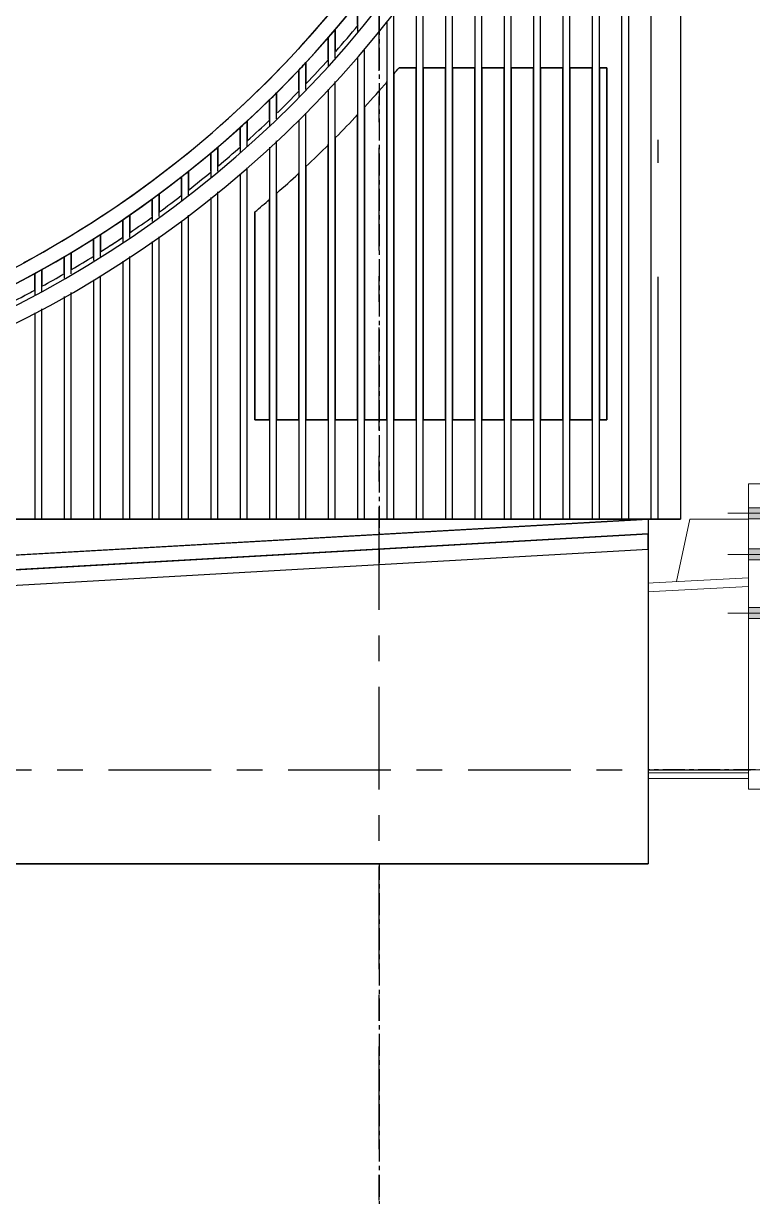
# Model space of a CAD drawing. Header units: millimetres. Extents: x -187664 to 435448, y -313239 to 299894.
# Drawn here: x 383178 to 384420, y 172526 to 174525 of the extents above; entities that cross this region are included whole.
import ezdxf
from ezdxf.enums import TextEntityAlignment as Align

# ---------------------------------------------------------------- set-up
doc = ezdxf.new("R2010")
doc.units = ezdxf.units.MM
doc.set_wipeout_variables(frame=1)
for name, pattern in [('CENTER', [2, 1.25, -0.25, 0.25, -0.25]), ('TA_GL_000.70000', [1.925, 0.7, -0.175, 0.175, -0.175, 0.7]), ('XKITLINE00', [0]), ('XKITLINE02', [4, 2, -2])]:
    doc.linetypes.add(name, pattern=pattern)
for name, color, linetype in [('000 - 0_SYM_DWG_GRIDLINE_MAIN_COLOR_251', 7, 'Continuous'), ('000 - 0_SYM_DWG_SLOPE-SYM_TEXT_COLOR_3', 7, 'Continuous'), ('000 - EXISTING_CANOPY_MAIN_COLOR_1', 7, 'Continuous'), ('000 - EXISTING_CANOPY_MAIN_COLOR_251', 7, 'Continuous'), ('000 - EXISTING_CANOPY_WIPEOUT_', 7, 'Continuous'), ('000 - EXISTING_DIM_MAIN_COLOR_251', 7, 'Continuous'), ('000 - GRID', 7, 'CENTER')]:
    doc.layers.add(name, color=color, linetype=linetype)
for name, color, linetype, lineweight in [('A-GLAZ-CURT', 7, 'Continuous', 9), ('Bolt', 7, 'Continuous', 0), ('Part', 7, 'Continuous', 0), ('Z-DIMENSIONS', 7, 'Continuous', 0)]:
    doc.layers.add(name, color=color, linetype=linetype, lineweight=lineweight)
doc.styles.add('ARIAL', font='arial.ttf')
doc.styles.add('RomanS', font='arial.ttf', dxfattribs={"width": 0.8})
doc.styles.add('TA', font='', dxfattribs={"height": 4.5})
doc.styles.get('TA').set_extended_font_data('Cordia New')

# ---------------------------------------------------------------- blocks, each defined once
blk = doc.blocks.new('*A19371877')
at = {"layer": 'Bolt', "color": 7, "linetype": 'XKITLINE02', "lineweight": 0}
for p, q in [((634.182094, -26.719271), (634.564935, -26.699341)), ((634.242249, -26.656058), (634.314151, -26.652315)), ((634.314143, -26.652316), (634.366073, -26.649612)), ((634.248487, -26.775896), (634.32039, -26.772153)), ((634.320382, -26.772153), (634.372312, -26.76945)), ((634.202889, -27.11873), (634.58573, -27.0988)), ((634.263044, -27.055517), (634.334946, -27.051774)), ((634.269282, -27.175355), (634.341185, -27.171612)), ((634.334938, -27.051775), (634.386868, -27.049071)), ((634.341177, -27.171612), (634.393107, -27.168909))]:
    blk.add_line(p, q, dxfattribs=at)
blk = doc.blocks.new('*A19381878')
at = {"layer": 'Bolt', "color": 7, "linetype": 'XKITLINE02', "lineweight": 0}
for p, q in [((634.242515, -26.663727), (634.314418, -26.659988)), ((634.31441, -26.659989), (634.36634, -26.657288)), ((634.182483, -26.729367), (634.565326, -26.709457)), ((634.249, -26.788425), (634.320903, -26.784686)), ((634.320895, -26.784686), (634.372825, -26.781986)), ((634.203239, -27.128484), (634.586082, -27.108575)), ((634.263271, -27.062845), (634.335174, -27.059106)), ((634.269756, -27.187543), (634.341659, -27.183803)), ((634.335166, -27.059106), (634.387096, -27.056406)), ((634.341651, -27.183804), (634.393581, -27.181103))]:
    blk.add_line(p, q, dxfattribs=at)
blk = doc.blocks.new('*A19391879')
at = {"layer": 'Bolt'}
for points in [[(636.512, -25.323), (636.312, -25.323), (636.312, -25.171), (636.512, -25.171)], [(638.112, -25.323), (638.064, -25.323), (638.064, -25.171), (638.112, -25.171)], [(636.512, -25.883), (636.312, -25.883), (636.312, -25.731), (636.512, -25.731)], [(638.112, -25.883), (638.064, -25.883), (638.064, -25.731), (638.112, -25.731)], [(636.512, -26.683), (636.312, -26.683), (636.312, -26.531), (636.512, -26.531)], [(638.112, -26.683), (638.064, -26.683), (638.064, -26.531), (638.112, -26.531)]]:
    blk.add_hatch(color=7, dxfattribs=at).paths.add_polyline_path(points, flags=17)
at = {"layer": 'Bolt', "color": 7, "linetype": 'XKITLINE00', "lineweight": 0}
for p, q in [((638.196, -25.247), (636.032, -25.247)), ((636.512, -25.171), (636.312, -25.171)), ((638.112, -25.171), (638.064, -25.171)), ((636.512, -25.323), (636.312, -25.323)), ((638.112, -25.323), (638.064, -25.323)), ((636.512, -25.731), (636.312, -25.731)), ((638.112, -25.731), (638.064, -25.731)), ((638.196, -25.807), (636.032, -25.807)), ((636.512, -25.883), (636.312, -25.883)), ((638.112, -25.883), (638.064, -25.883)), ((636.512, -26.531), (636.312, -26.531)), ((638.112, -26.531), (638.064, -26.531)), ((638.196, -26.607), (636.032, -26.607)), ((636.512, -26.683), (636.312, -26.683)), ((638.112, -26.683), (638.064, -26.683))]:
    blk.add_line(p, q, dxfattribs=at)
blk = doc.blocks.new('*A19581898')
at = {"layer": 'Part', "color": 7, "linetype": 'XKITLINE00', "lineweight": 0}
for p, q in [((635.330596, -26.178407), (635.511566, -25.326996)), ((635.511566, -25.326996), (636.311566, -25.326996))]:
    blk.add_line(p, q, dxfattribs=at)
blk = doc.blocks.new('*A19591899')
at = {"layer": 'Part', "color": 7, "linetype": 'XKITLINE00', "lineweight": 0}
for p, q in [((634.302477, -26.432625), (633.7033, -26.464027)), ((633.7033, -26.464027), (633.753542, -27.422711)), ((634.280818, -27.395078), (634.230576, -26.436393)), ((634.35272, -27.391309), (634.302477, -26.432625)), ((633.753542, -27.422711), (634.35272, -27.391309))]:
    blk.add_line(p, q, dxfattribs=at)
blk = doc.blocks.new('*A19601900')
at = {"layer": 'Part', "color": 7, "linetype": 'XKITLINE00', "lineweight": 0}
for p, q in [((636.311566, -29.006957), (636.311566, -24.846957)), ((636.311566, -24.846957), (636.511566, -24.846957)), ((636.511566, -29.006957), (636.511566, -24.846957)), ((636.311566, -29.006957), (636.511566, -29.006957))]:
    blk.add_line(p, q, dxfattribs=at)
blk = doc.blocks.new('*A19611901')
at = {"layer": 'Bolt'}
for points in [[(636.512, -25.323), (636.312, -25.323), (636.312, -25.171), (636.512, -25.171)], [(636.512, -25.323), (636.312, -25.323), (636.312, -25.171), (636.512, -25.171)], [(638.112, -25.323), (638.064, -25.323), (638.064, -25.171), (638.112, -25.171)], [(638.112, -25.323), (638.064, -25.323), (638.064, -25.171), (638.112, -25.171)], [(636.512, -25.883), (636.312, -25.883), (636.312, -25.731), (636.512, -25.731)], [(636.512, -25.883), (636.312, -25.883), (636.312, -25.731), (636.512, -25.731)], [(638.112, -25.883), (638.064, -25.883), (638.064, -25.731), (638.112, -25.731)], [(638.112, -25.883), (638.064, -25.883), (638.064, -25.731), (638.112, -25.731)], [(636.512, -26.683), (636.312, -26.683), (636.312, -26.531), (636.512, -26.531)], [(636.512, -26.683), (636.312, -26.683), (636.312, -26.531), (636.512, -26.531)], [(638.112, -26.683), (638.064, -26.683), (638.064, -26.531), (638.112, -26.531)], [(638.112, -26.683), (638.064, -26.683), (638.064, -26.531), (638.112, -26.531)]]:
    blk.add_hatch(color=7, dxfattribs=at).paths.add_polyline_path(points, flags=17)
at = {"layer": 'Bolt', "color": 7, "linetype": 'XKITLINE00', "lineweight": 0}
for p, q in [((638.196, -25.247), (636.032, -25.247)), ((638.196, -25.247), (636.032, -25.247)), ((636.512, -25.171), (636.312, -25.171)), ((636.512, -25.171), (636.312, -25.171)), ((638.112, -25.171), (638.064, -25.171)), ((638.112, -25.171), (638.064, -25.171)), ((636.512, -25.323), (636.312, -25.323)), ((636.512, -25.323), (636.312, -25.323)), ((638.112, -25.323), (638.064, -25.323)), ((638.112, -25.323), (638.064, -25.323)), ((636.512, -25.731), (636.312, -25.731)), ((636.512, -25.731), (636.312, -25.731)), ((638.112, -25.731), (638.064, -25.731)), ((638.112, -25.731), (638.064, -25.731)), ((638.196, -25.807), (636.032, -25.807)), ((638.196, -25.807), (636.032, -25.807)), ((636.512, -25.883), (636.312, -25.883)), ((636.512, -25.883), (636.312, -25.883)), ((638.112, -25.883), (638.064, -25.883)), ((638.112, -25.883), (638.064, -25.883)), ((636.512, -26.531), (636.312, -26.531)), ((636.512, -26.531), (636.312, -26.531)), ((638.112, -26.531), (638.064, -26.531)), ((638.112, -26.531), (638.064, -26.531)), ((638.196, -26.607), (636.032, -26.607)), ((638.196, -26.607), (636.032, -26.607)), ((636.512, -26.683), (636.312, -26.683)), ((636.512, -26.683), (636.312, -26.683)), ((638.112, -26.683), (638.064, -26.683)), ((638.112, -26.683), (638.064, -26.683))]:
    blk.add_line(p, q, dxfattribs=at)
blk = doc.blocks.new('*A19861925')
at = {"layer": 'Bolt', "color": 7, "linetype": 'XKITLINE02', "lineweight": 0}
for p, q in [((627.547635, -27.004585), (627.619537, -27.000842)), ((627.619529, -27.000842), (627.671459, -26.998139)), ((627.487479, -27.067798), (627.870321, -27.047868)), ((627.553873, -27.124423), (627.625776, -27.12068)), ((627.625768, -27.12068), (627.677697, -27.117977)), ((627.508274, -27.467257), (627.891116, -27.447327)), ((627.568429, -27.404044), (627.640332, -27.400301)), ((627.640324, -27.400301), (627.692254, -27.397598)), ((627.574668, -27.523882), (627.646571, -27.520139)), ((627.646563, -27.520139), (627.698492, -27.517436))]:
    blk.add_line(p, q, dxfattribs=at)
blk = doc.blocks.new('*A19871926')
at = {"layer": 'Bolt', "color": 7, "linetype": 'XKITLINE02', "lineweight": 0}
for p, q in [((627.547901, -27.012254), (627.619804, -27.008515)), ((627.619796, -27.008515), (627.671726, -27.005815)), ((627.487869, -27.077894), (627.870711, -27.057984)), ((627.554386, -27.136952), (627.626289, -27.133212)), ((627.626281, -27.133213), (627.67821, -27.130512)), ((627.508625, -27.477011), (627.891467, -27.457101)), ((627.568657, -27.411372), (627.64056, -27.407632)), ((627.640552, -27.407633), (627.692482, -27.404932)), ((627.575142, -27.536069), (627.647045, -27.53233)), ((627.647037, -27.53233), (627.698966, -27.52963))]:
    blk.add_line(p, q, dxfattribs=at)
blk = doc.blocks.new('*A19881927')
at = {"layer": 'Part', "color": 7, "linetype": 'XKITLINE00', "lineweight": 0}
for p, q in [((628.19656, -26.549919), (627.597382, -26.581321)), ((627.597382, -26.581321), (627.597506, -26.583681)), ((628.196684, -26.552279), (628.19656, -26.549919))]:
    blk.add_line(p, q, dxfattribs=at)
blk = doc.blocks.new('*A19891928')
at = {"layer": 'Part', "color": 7, "linetype": 'XKITLINE00', "lineweight": 0}
for p, q in [((627.607863, -26.781152), (627.008685, -26.812553)), ((627.008685, -26.812553), (627.058928, -27.771238)), ((627.586204, -27.743604), (627.535962, -26.78492)), ((627.658105, -27.739836), (627.607863, -26.781152)), ((627.058928, -27.771238), (627.658105, -27.739836))]:
    blk.add_line(p, q, dxfattribs=at)
blk = doc.blocks.new('*A20161952')
at = {"layer": 'Part', "color": 7, "linetype": 'XKITLINE00', "lineweight": 0}
for p, q in [((608.503579, -27.584351), (636.311566, -26.126996)), ((608.509859, -27.704187), (636.311566, -26.247161))]:
    blk.add_line(p, q, dxfattribs=at)
blk = doc.blocks.new('*A20171953')
at = {"layer": 'Part', "color": 7, "linetype": 'XKITLINE00', "lineweight": 0}
for p, q in [((608.503579, -28.784351), (636.311567, -28.784351)), ((608.503579, -28.864351), (636.311567, -28.864351))]:
    blk.add_line(p, q, dxfattribs=at)
blk = doc.blocks.new('W-1-PP19-ST-ENT1-1_20260611-151415_ELEVATION_4_ST')
at = {"layer": '000 - EXISTING_DIM_MAIN_COLOR_251', "color": 7, "linetype": 'CENTER', "ltscale": 30}
for p, q in [((0, 119220), (0, 100781.9)), ((8080.8, 105750), (-6745.8, 105750))]:
    blk.add_line(p, q, dxfattribs=at)
at = {"layer": 'Z-DIMENSIONS', "color": 7, "linetype": 'XKITLINE00', "lineweight": 0}
for p, q in [((833, 105750), (-2189, 105750)), ((-125, 105750), (-1558.3, 105750))]:
    blk.add_line(p, q, dxfattribs=at)
at = {"color": 7, "lineweight": 0, "xscale": 125, "yscale": 125, "zscale": 125}
for name in ['*A19601900', '*A19391879', '*A19611901', '*A19581898', '*A20161952', '*A19881927', '*A19591899', '*A19371877', '*A19381878', '*A19891928', '*A19861925', '*A19871926', '*A20171953']:
    blk.add_blockref(name, (-78909.9, 109343), dxfattribs=at)
at = {"layer": '000 - EXISTING_DIM_MAIN_COLOR_251', "color": 7, "style": 'RomanS'}
for tag, p in [('A', (0, 119772.4)), ('A1', (4058, 119772.4))]:
    blk.add_attdef(tag, text='', height=250, dxfattribs=at).set_placement(p, align=Align.MIDDLE_CENTER)
blk = doc.blocks.new('*U4936')
at = {"layer": '000 - 0_SYM_DWG_GRIDLINE_MAIN_COLOR_251', "color": 7, "linetype": 'ByBlock', "ltscale": 5}
blk.add_line((20, 0), (-355.735, 0), dxfattribs=at)
at = {"color": 7, "style": 'TA', "flags": 1}
blk.add_attdef('LOCATION', (6, -6), '', height=4.5, rotation=270, dxfattribs=at)
at = {"layer": '000 - 0_SYM_DWG_SLOPE-SYM_TEXT_COLOR_3', "color": 7, "style": 'ARIAL'}
blk.add_attdef('GRID-HEAD', text='', height=4, rotation=90, dxfattribs=at).set_placement((40, 0), align=Align.MIDDLE_CENTER)
blk = doc.blocks.new('*U4942')
at = {"layer": '000 - 0_SYM_DWG_GRIDLINE_MAIN_COLOR_251', "color": 7, "linetype": 'ByBlock', "ltscale": 5}
blk.add_line((20, 0), (-200.56, 0), dxfattribs=at)
at = {"color": 7, "style": 'TA', "flags": 1}
blk.add_attdef('LOCATION', (6, -6), '', height=4.5, rotation=270, dxfattribs=at)
blk = doc.blocks.new('W-1-PP19-ST-ENT1-1_20260611-151514_ELEVATION_4_DIMS')
at = {"layer": '000 - GRID', "color": 7, "linetype": 'TA_GL_000.70000', "xscale": 50.00000000000004, "yscale": 50.00000000000004, "zscale": 50.00000000000004}
for name, p, rotation in [('*U4936', (0, 101510), 270), ('*U4942', (-2830, 105750), 180)]:
    blk.add_blockref(name, p, dxfattribs=dict(at, rotation=rotation))
blk = doc.blocks.new('DPA_CP_Entrance Canopy Lower - Depth 4200-V83-2150-01 ENTRANCE 1 ELEVATION 4')
at = {"layer": '000 - EXISTING_CANOPY_MAIN_COLOR_1', "color": 7}
for p, q in [((12652, 106137.3), (9286.9, 105946)), ((9286.9, 105946), (12652, 106137.3)), ((12652, 106112.3), (12652, 106137.3)), ((12652, 106136.8), (12652, 106112.3)), ((9288.2, 105921.1), (12652, 106112.3)), ((12652, 106112.3), (9288.2, 105921.1)), ((9396.5, 105900), (12653.1, 106085.7)), ((9337, 105846), (12652, 106034.8)), ((9337, 105846), (12652, 106034.8)), ((12652, 106034.8), (9337, 105846)), ((12628, 106033.4), (12628, 105696)), ((12652, 106034.8), (12652, 105695)), ((12652, 105695), (12652, 106034.8)), ((12652, 106034.7), (12652, 105695)), ((12652, 105695), (12652, 106034.7)), ((9017, 105695), (12652, 105695)), ((12652, 105695), (9337, 105695)), ((9337, 105695), (12652, 105695)), ((12652, 105695), (9337, 105695)), ((9337, 105695), (12652, 105695)), ((12516, 105600), (9042, 105600)), ((12516, 105600), (12516, 105575)), ((12652, 105575), (8992, 105575)), ((8992, 105575), (12652, 105575)), ((12652, 105550), (12652, 105575)), ((12652, 105575), (12652, 105550)), ((8937, 105550), (12652, 105550)), ((12652, 105550), (8937, 105550))]:
    blk.add_line(p, q, dxfattribs=at)
at = {"color": 7}
blk.add_wipeout([(8937, 105550), (8937, 105570), (8987, 105570), (8987, 105610), (8987, 105750), (8737, 105750), (8737, 105770), (9017, 105770), (9017, 105780), (8987, 105780), (8987, 105900), (9077, 105900), (9077, 105750), (9082, 105750), (9312, 105750), (9312, 105900), (9337, 105900), (9396.5, 105900), (12652, 106085.7), (12652, 106112.3), (9288.2, 105921.1), (9286.9, 105946), (12652, 106137.3), (12652, 105550)], dxfattribs=at).dxf.layer = '000 - EXISTING_CANOPY_WIPEOUT_'
at = {"layer": '000 - EXISTING_CANOPY_MAIN_COLOR_1', "color": 7}
blk.add_lwpolyline([(8937, 105550), (8937, 105570), (8987, 105570), (8987, 105610), (8987, 105750), (8737, 105750), (8737, 105770), (9017, 105770), (9017, 105780), (8987, 105780), (8987, 105900), (9077, 105900), (9077, 105750), (9082, 105750), (9312, 105750), (9312, 105900), (9337, 105900), (9396.5, 105900), (12652, 106085.7), (12652, 106112.3), (9288.2, 105921.1), (9286.9, 105946), (12652, 106137.3), (12652, 105550)], close=True, dxfattribs=at)
blk = doc.blocks.new('A$Ca94a9856')
at = {"layer": '000 - EXISTING_CANOPY_MAIN_COLOR_251', "color": 7}
for p, q in [((-33, 587.3), (-33, 2946.3)), ((5, 2946.3), (5, 587.3)), ((-45, 2424), (-45, 587.3)), ((-83, 587.3), (-83, 2187.7)), ((-95, 2139.2), (-95, 587.3)), ((-133, 587.3), (-133, 2009.3)), ((55, 1990), (55, 587.3)), ((-145, 1976.7), (-145, 587.3)), ((-183, 587.3), (-183, 1876.3)), ((-195, 1850.2), (-195, 587.3)), ((-233, 587.3), (-233, 1767.6)), ((-245, 1743.5), (-245, 587.3)), ((-283, 587.3), (-283, 1675.5)), ((-295, 1654.1), (-295, 587.3)), ((-333, 587.3), (-333, 1592.2)), ((-345, 1574.2), (-345, 587.3)), ((-395, 1499.5), (-395, 587.3)), ((-383, 587.3), (-383, 1517.2)), ((-495, 1429.8), (-495, 1467.1)), ((-495, 1467.1), (-495, 1417.9)), ((-433, 587.3), (-433, 1451.2)), ((-533, 1421.2), (-533, 1384.9)), ((-533, 1372.9), (-533, 1421.2)), ((-445, 1435.9), (-445, 587.3)), ((-545, 1370.8), (-545, 1407.3)), ((-545, 1407.3), (-545, 1358.9)), ((-483, 587.3), (-483, 1387.6)), ((-583, 1365.1), (-583, 1330.3)), ((-583, 1319.4), (-583, 1365.1)), ((-495, 1374.2), (-495, 587.3)), ((-595, 1318.3), (-595, 1352.3)), ((-595, 1352.3), (-595, 1307.4)), ((-433, 1346.4), (-433, 756.3)), ((-395, 1356.3), (-424.2, 1356.3)), ((-424.2, 1356.3), (-395, 1356.3)), ((-395, 1356.3), (-424.2, 1356.3)), ((-424.2, 1356.3), (-395, 1356.3)), ((-395, 1356.3), (-424.2, 1356.3)), ((-424.2, 1356.3), (-395, 1356.3)), ((-395, 756.3), (-395, 1356.3)), ((-345, 1356.3), (-383, 1356.3)), ((-383, 1356.3), (-345, 1356.3)), ((-383, 1356.3), (-383, 756.3)), ((-345, 1356.3), (-383, 1356.3)), ((-383, 1356.3), (-345, 1356.3)), ((-345, 1356.3), (-383, 1356.3)), ((-383, 1356.3), (-345, 1356.3)), ((-345, 756.3), (-345, 1356.3)), ((-295, 1356.3), (-333, 1356.3)), ((-333, 1356.3), (-295, 1356.3)), ((-333, 1356.3), (-333, 756.3)), ((-295, 1356.3), (-333, 1356.3)), ((-333, 1356.3), (-295, 1356.3)), ((-295, 1356.3), (-333, 1356.3)), ((-333, 1356.3), (-295, 1356.3)), ((-295, 756.3), (-295, 1356.3)), ((-245, 1356.3), (-283, 1356.3)), ((-283, 1356.3), (-245, 1356.3)), ((-283, 1356.3), (-283, 756.3)), ((-245, 1356.3), (-283, 1356.3)), ((-283, 1356.3), (-245, 1356.3)), ((-245, 1356.3), (-283, 1356.3)), ((-283, 1356.3), (-245, 1356.3)), ((-245, 756.3), (-245, 1356.3)), ((-195, 1356.3), (-233, 1356.3)), ((-233, 1356.3), (-195, 1356.3)), ((-233, 1356.3), (-233, 756.3)), ((-195, 1356.3), (-233, 1356.3)), ((-233, 1356.3), (-195, 1356.3)), ((-195, 1356.3), (-233, 1356.3)), ((-233, 1356.3), (-195, 1356.3)), ((-195, 756.3), (-195, 1356.3)), ((-145, 1356.3), (-183, 1356.3)), ((-183, 1356.3), (-145, 1356.3)), ((-183, 1356.3), (-183, 756.3)), ((-145, 1356.3), (-183, 1356.3)), ((-183, 1356.3), (-145, 1356.3)), ((-145, 1356.3), (-183, 1356.3)), ((-183, 1356.3), (-145, 1356.3)), ((-145, 756.3), (-145, 1356.3)), ((-95, 1356.3), (-133, 1356.3)), ((-133, 1356.3), (-95, 1356.3)), ((-133, 1356.3), (-133, 756.3)), ((-95, 1356.3), (-133, 1356.3)), ((-133, 1356.3), (-95, 1356.3)), ((-95, 1356.3), (-133, 1356.3)), ((-133, 1356.3), (-95, 1356.3)), ((-95, 756.3), (-95, 1356.3)), ((-70, 1356.3), (-83, 1356.3)), ((-83, 1356.3), (-70, 1356.3)), ((-83, 1356.3), (-83, 756.3)), ((-70, 1356.3), (-83, 1356.3)), ((-83, 1356.3), (-70, 1356.3)), ((-70, 1356.3), (-83, 1356.3)), ((-83, 1356.3), (-70, 1356.3)), ((-70, 756.3), (-70, 1356.3)), ((-70, 1356.3), (-70, 756.3)), ((-70, 756.3), (-70, 1356.3)), ((-70, 1356.3), (-70, 756.3)), ((-70, 756.3), (-70, 1356.3)), ((-70, 1356.3), (-70, 756.3)), ((-545, 1319.9), (-545, 587.3)), ((-533, 587.3), (-533, 1333)), ((-445, 756.3), (-445, 1332.9)), ((-645, 1268.3), (-645, 1301.6)), ((-645, 1301.6), (-645, 1257.2)), ((-633, 1313.4), (-633, 1280.7)), ((-633, 1269.3), (-633, 1313.4)), ((-483, 1290.1), (-483, 756.3)), ((-683, 1265.5), (-683, 1232.7)), ((-683, 1222.7), (-683, 1265.5)), ((-595, 1267.2), (-595, 587.3)), ((-583, 587.3), (-583, 1278.7)), ((-495, 756.3), (-495, 1276.6)), ((-695, 1222.5), (-695, 1254.5)), ((-695, 1254.5), (-695, 1212.5)), ((-733, 1221.1), (-733, 1190.4)), ((-733, 1180.2), (-733, 1221.1)), ((-645, 1220.9), (-645, 587.3)), ((-633, 587.3), (-633, 1232)), ((-545, 756.3), (-545, 1225.8)), ((-533, 1237.8), (-533, 756.3)), ((17, 1194.4), (17, 1233.3)), ((-745, 1180.2), (-745, 1210.9)), ((-745, 1210.9), (-745, 1170)), ((-783, 1179.8), (-783, 1148)), ((-783, 1138.5), (-783, 1179.8)), ((-683, 587.3), (-683, 1185.7)), ((-583, 1187.8), (-583, 756.3)), ((-795, 1139.3), (-795, 1170.3)), ((-795, 1170.3), (-795, 1130)), ((-695, 1174.7), (-695, 587.3)), ((-595, 756.3), (-595, 1177.2)), ((-833, 1141.4), (-833, 1112.2)), ((-833, 1102.7), (-833, 1141.4)), ((-733, 587.3), (-733, 1144.7)), ((-633, 1143.5), (-633, 756.3)), ((-845, 1103.6), (-845, 1132.5)), ((-845, 1132.5), (-845, 1094.1)), ((-745, 1135.2), (-745, 587.3)), ((-645, 756.3), (-645, 1132.8)), ((-883, 1105.6), (-883, 1076.5)), ((-883, 1066.9), (-883, 1105.6)), ((-783, 587.3), (-783, 1105.1)), ((-670, 1110.7), (-670, 756.3)), ((-670, 756.3), (-670, 1110.7)), ((-670, 1110.7), (-670, 756.3)), ((-670, 756.3), (-670, 1110.7)), ((-670, 1110.7), (-670, 756.3)), ((-670, 756.3), (-670, 1110.7)), ((-895, 1067.9), (-895, 1097.4)), ((-895, 1097.4), (-895, 1058.3)), ((-795, 1095.6), (-795, 587.3)), ((-945, 1036.6), (-945, 1064.6)), ((-945, 1064.6), (-945, 1027.7)), ((-933, 1072.2), (-933, 1043.8)), ((-933, 1034.8), (-933, 1072.2)), ((-845, 1060.3), (-845, 587.3)), ((-833, 587.3), (-833, 1068.4)), ((-983, 1041.2), (-983, 1014)), ((-983, 1004.9), (-983, 1041.2)), ((-995, 1007.1), (-995, 1034.1)), ((-995, 1034.1), (-995, 997.8)), ((-895, 1026.8), (-895, 587.3)), ((-883, 587.3), (-883, 1034.9)), ((-1045, 977.6), (-1045, 1005.8)), ((-1045, 1005.8), (-1045, 969.1)), ((-1033, 1012.4), (-1033, 984.2)), ((-1033, 975), (-1033, 1012.4)), ((-933, 587.3), (-933, 1001.5)), ((17, 587.3), (17, 1000)), ((-945, 994.7), (-945, 587.3)), ((-995, 966.5), (-995, 587.3)), ((-983, 587.3), (-983, 973.3)), ((-1033, 587.3), (-1033, 945.2)), ((-1045, 938.4), (-1045, 587.3)), ((-670, 756.3), (-645, 756.3)), ((-645, 756.3), (-670, 756.3)), ((-670, 756.3), (-645, 756.3)), ((-645, 756.3), (-670, 756.3)), ((-670, 756.3), (-645, 756.3)), ((-645, 756.3), (-670, 756.3)), ((-633, 756.3), (-595.9, 756.3)), ((-595.9, 756.3), (-633, 756.3)), ((-633, 756.3), (-595.9, 756.3)), ((-595.9, 756.3), (-633, 756.3)), ((-633, 756.3), (-595.9, 756.3)), ((-595.9, 756.3), (-633, 756.3)), ((-583, 756.3), (-545, 756.3)), ((-545, 756.3), (-583, 756.3)), ((-583, 756.3), (-545, 756.3)), ((-545, 756.3), (-583, 756.3)), ((-583, 756.3), (-545, 756.3)), ((-545, 756.3), (-583, 756.3)), ((-533, 756.3), (-495, 756.3)), ((-495, 756.3), (-533, 756.3)), ((-533, 756.3), (-495, 756.3)), ((-495, 756.3), (-533, 756.3)), ((-533, 756.3), (-495, 756.3)), ((-495, 756.3), (-533, 756.3)), ((-483, 756.3), (-445, 756.3)), ((-445, 756.3), (-483, 756.3)), ((-483, 756.3), (-445, 756.3)), ((-445, 756.3), (-483, 756.3)), ((-483, 756.3), (-445, 756.3)), ((-445, 756.3), (-483, 756.3)), ((-433, 756.3), (-395, 756.3)), ((-395, 756.3), (-433, 756.3)), ((-433, 756.3), (-395, 756.3)), ((-395, 756.3), (-433, 756.3)), ((-433, 756.3), (-395, 756.3)), ((-395, 756.3), (-433, 756.3)), ((-383, 756.3), (-345, 756.3)), ((-345, 756.3), (-383, 756.3)), ((-383, 756.3), (-345, 756.3)), ((-345, 756.3), (-383, 756.3)), ((-383, 756.3), (-345, 756.3)), ((-345, 756.3), (-383, 756.3)), ((-333, 756.3), (-295, 756.3)), ((-295, 756.3), (-333, 756.3)), ((-333, 756.3), (-295, 756.3)), ((-295, 756.3), (-333, 756.3)), ((-333, 756.3), (-295, 756.3)), ((-295, 756.3), (-333, 756.3)), ((-283, 756.3), (-245, 756.3)), ((-245, 756.3), (-283, 756.3)), ((-283, 756.3), (-245, 756.3)), ((-245, 756.3), (-283, 756.3)), ((-283, 756.3), (-245, 756.3)), ((-245, 756.3), (-283, 756.3)), ((-233, 756.3), (-195, 756.3)), ((-195, 756.3), (-233, 756.3)), ((-233, 756.3), (-195, 756.3)), ((-195, 756.3), (-233, 756.3)), ((-233, 756.3), (-195, 756.3)), ((-195, 756.3), (-233, 756.3)), ((-183, 756.3), (-145, 756.3)), ((-145, 756.3), (-183, 756.3)), ((-183, 756.3), (-145, 756.3)), ((-145, 756.3), (-183, 756.3)), ((-183, 756.3), (-145, 756.3)), ((-145, 756.3), (-183, 756.3)), ((-133, 756.3), (-95, 756.3)), ((-95, 756.3), (-133, 756.3)), ((-133, 756.3), (-95, 756.3)), ((-95, 756.3), (-133, 756.3)), ((-133, 756.3), (-95, 756.3)), ((-95, 756.3), (-133, 756.3)), ((-83, 756.3), (-70, 756.3)), ((-70, 756.3), (-83, 756.3)), ((-83, 756.3), (-70, 756.3)), ((-70, 756.3), (-83, 756.3)), ((-83, 756.3), (-70, 756.3)), ((-70, 756.3), (-83, 756.3)), ((55, 587.3), (-1925, 587.3)), ((-1925, 587.3), (55, 587.3)), ((-1033, 587.3), (-1045, 587.3)), ((-1045, 587.3), (-1033, 587.3)), ((-983, 587.3), (-995, 587.3)), ((-995, 587.3), (-983, 587.3)), ((-933, 587.3), (-945, 587.3)), ((-945, 587.3), (-933, 587.3)), ((-883, 587.3), (-895, 587.3)), ((-895, 587.3), (-883, 587.3)), ((-833, 587.3), (-845, 587.3)), ((-845, 587.3), (-833, 587.3)), ((-783, 587.3), (-795, 587.3)), ((-795, 587.3), (-783, 587.3)), ((-733, 587.3), (-745, 587.3)), ((-745, 587.3), (-733, 587.3)), ((-683, 587.3), (-695, 587.3)), ((-695, 587.3), (-683, 587.3)), ((-633, 587.3), (-645, 587.3)), ((-645, 587.3), (-633, 587.3)), ((-583, 587.3), (-595, 587.3)), ((-595, 587.3), (-583, 587.3)), ((-533, 587.3), (-545, 587.3)), ((-545, 587.3), (-533, 587.3)), ((-483, 587.3), (-495, 587.3)), ((-495, 587.3), (-483, 587.3)), ((-433, 587.3), (-445, 587.3)), ((-445, 587.3), (-433, 587.3)), ((-383, 587.3), (-395, 587.3)), ((-395, 587.3), (-383, 587.3)), ((-333, 587.3), (-345, 587.3)), ((-345, 587.3), (-333, 587.3)), ((-283.6, 587.3), (-295, 587.3)), ((-295, 587.3), (-283, 587.3)), ((-233, 587.3), (-245, 587.3)), ((-245, 587.3), (-233, 587.3)), ((-183, 587.3), (-195, 587.3)), ((-195, 587.3), (-183, 587.3)), ((-133, 587.3), (-145, 587.3)), ((-145, 587.3), (-133, 587.3)), ((-83, 587.3), (-95, 587.3)), ((-95, 587.3), (-83, 587.3)), ((-33, 587.3), (-45, 587.3)), ((-45, 587.3), (-33, 587.3)), ((17, 587.3), (5, 587.3)), ((5, 587.3), (17, 587.3))]:
    blk.add_line(p, q, dxfattribs=at)
for radius, start, end in [(1800, 270, 0), (1825, 270.1424, 0), (1885, 270.1401, 0), (1857.7, 270.1411, 0), (1825, 270.1424, 340.0277), (1825, 270.1424, 340.0277), (1800, 317.3684, 331.5487), (1800, 317.3684, 331.5487), (1800, 317.3684, 331.5487), (1825, 293.8186, 326.8885), (1825, 318.8876, 319.4639), (1825, 318.8876, 319.4639), (1850, 318.6101, 320.4316), (1850, 318.6101, 320.4316), (1850, 318.6101, 320.4316), (1850, 318.6101, 320.4316), (1850, 318.6101, 320.4316), (1850, 318.6101, 320.4316), (1800, 298.4211, 317.3579), (1800, 298.4211, 317.3579), (1800, 298.4211, 317.3579), (1825, 316.5541, 317.1048), (1825, 316.8374, 317.1048), (1850, 316.3128, 318.0349), (1850, 316.3128, 318.0349), (1850, 316.3128, 318.0349), (1850, 316.3128, 318.0349), (1850, 316.3128, 318.0349), (1850, 316.3128, 318.0349), (1825, 316.5541, 316.8294), (1950, 319.7024, 320.0908), (1950, 319.7024, 320.0908), (1950, 319.7024, 320.0908), (1950, 319.7024, 320.0908), (1950, 319.7024, 320.0908), (1950, 319.7024, 320.0908), (1950, 317.4899, 319.1714), (1950, 317.4899, 319.1714), (1950, 317.4899, 319.1714), (1950, 317.4899, 319.1714), (1950, 317.4899, 319.1714), (1950, 317.4899, 319.1714), (1825, 314.317, 314.8459), (1825, 314.317, 314.8459), (1850, 314.1422, 315.7465), (1850, 314.1422, 315.7465), (1850, 314.1422, 315.7465), (1850, 314.1422, 315.7465), (1850, 314.1422, 315.7465), (1850, 314.1422, 315.7465), (1825, 312.162, 312.6724), (1825, 312.162, 312.6724), (1850, 311.983, 313.5965), (1850, 311.983, 313.5965), (1850, 311.983, 313.5965), (1850, 311.983, 313.5965), (1850, 311.983, 313.5965), (1850, 311.983, 313.5965), (1950, 315.3633, 316.9589), (1950, 315.3633, 316.9589), (1950, 315.3633, 316.9589), (1950, 315.3633, 316.9589), (1950, 315.3633, 316.9589), (1950, 315.3633, 316.9589), (1825, 310.0782, 310.5724), (1825, 310.0782, 310.5724), (1850, 309.9531, 311.4958), (1850, 309.9531, 311.4958), (1850, 309.9531, 311.4958), (1850, 309.9531, 311.4958), (1850, 309.9531, 311.4958), (1850, 309.9531, 311.4958), (1950, 313.2861, 314.8648), (1950, 313.2861, 314.8648), (1950, 313.2861, 314.8648), (1950, 313.2861, 314.8648), (1950, 313.2861, 314.8648), (1950, 313.2861, 314.8648), (1825, 308.0563, 308.5363), (1825, 308.0563, 308.5363), (1850, 307.9232, 309.4659), (1850, 307.9232, 309.4659), (1850, 307.9232, 309.4659), (1850, 307.9232, 309.4659), (1850, 307.9232, 309.4659), (1850, 307.9232, 309.4659), (1950, 311.3215, 312.7779), (1950, 311.3215, 312.7779), (1950, 311.3215, 312.7779), (1950, 311.3215, 312.7779), (1950, 311.3215, 312.7779), (1950, 311.3215, 312.7779), (1825, 306.0888, 306.5564), (1825, 306.0888, 306.5564), (1850, 306.0181, 307.4646), (1850, 306.0181, 307.4646), (1850, 306.0181, 307.4646), (1850, 306.0181, 307.4646), (1850, 306.0181, 307.4646), (1850, 306.0181, 307.4646), (1950, 309.8683, 310.8501), (1950, 309.8683, 310.8501), (1950, 309.8683, 310.8501), (1950, 309.8683, 310.8501), (1950, 309.8683, 310.8501), (1950, 309.8683, 310.8501), (1825, 304.1693, 304.6259), (1825, 304.1693, 304.6259), (1850, 304.1149, 305.5614), (1850, 304.1149, 305.5614), (1850, 304.1149, 305.5614), (1850, 304.1149, 305.5614), (1850, 304.1149, 305.5614), (1850, 304.1149, 305.5614), (1825, 302.2926, 302.7394), (1825, 302.2926, 302.7394), (1850, 302.2614, 303.6581), (1850, 303.1579, 303.6581), (1850, 303.1579, 303.6581), (1850, 303.1579, 303.6581), (1850, 303.1579, 303.6581), (1850, 303.1579, 303.6581), (1825, 300.454, 300.892), (1825, 300.454, 300.892), (1850, 302.2614, 303.1539), (1850, 302.2614, 303.1539), (1850, 302.2614, 303.1539), (1850, 302.2614, 303.1539), (1850, 302.2614, 303.1539), (1850, 300.4583, 301.8286), (1850, 300.4583, 301.8286), (1850, 300.4583, 301.8286), (1850, 300.4583, 301.8286), (1850, 300.4583, 301.8286), (1850, 300.4583, 301.8286), (1825, 298.6494, 299.0796), (1825, 298.6494, 299.0796), (1850, 298.6552, 300.0255), (1850, 298.6552, 300.0255), (1850, 298.6552, 300.0255), (1850, 298.6552, 300.0255), (1850, 298.6552, 300.0255), (1850, 298.6552, 300.0255), (1850, 296.9207, 298.2311), (1850, 297.5616, 298.2311), (1850, 297.5616, 298.2311), (1850, 297.5616, 298.2311), (1850, 297.5616, 298.2311), (1850, 297.5616, 298.2311)]:
    blk.add_arc((-1920, 2607.3), radius, start, end, dxfattribs=at)
blk = doc.blocks.new('C-1-PP19-AR-2150-01-D_20260611-152656_ELEVATION_4_EX_CANOPY')
at = {"layer": 'A-GLAZ-CURT', "color": 7}
blk.add_blockref('DPA_CP_Entrance Canopy Lower - Depth 4200-V83-2150-01 ENTRANCE 1 ELEVATION 4', (-12194, 0), dxfattribs=at)
at = {"color": 7}
blk.add_blockref('A$Ca94a9856', (458, 105550), dxfattribs=at)

msp = doc.modelspace()

# ---------------------------------------------------------------- block references
at = {"color": 7}
msp.add_blockref('W-1-PP19-ST-ENT1-1_20260611-151415_ELEVATION_4_ST', (383783.906, 67502.983), dxfattribs=at)

# ---------------------------------------------------------------- next in the draw order: block references
msp.add_blockref('C-1-PP19-AR-2150-01-D_20260611-152656_ELEVATION_4_EX_CANOPY', (383783.906, 67542.985), dxfattribs=at)

# ---------------------------------------------------------------- next in the draw order: block references
msp.add_blockref('W-1-PP19-ST-ENT1-1_20260611-151514_ELEVATION_4_DIMS', (383783.906, 67502.983), dxfattribs=at)

doc.saveas('drawing.dxf')
